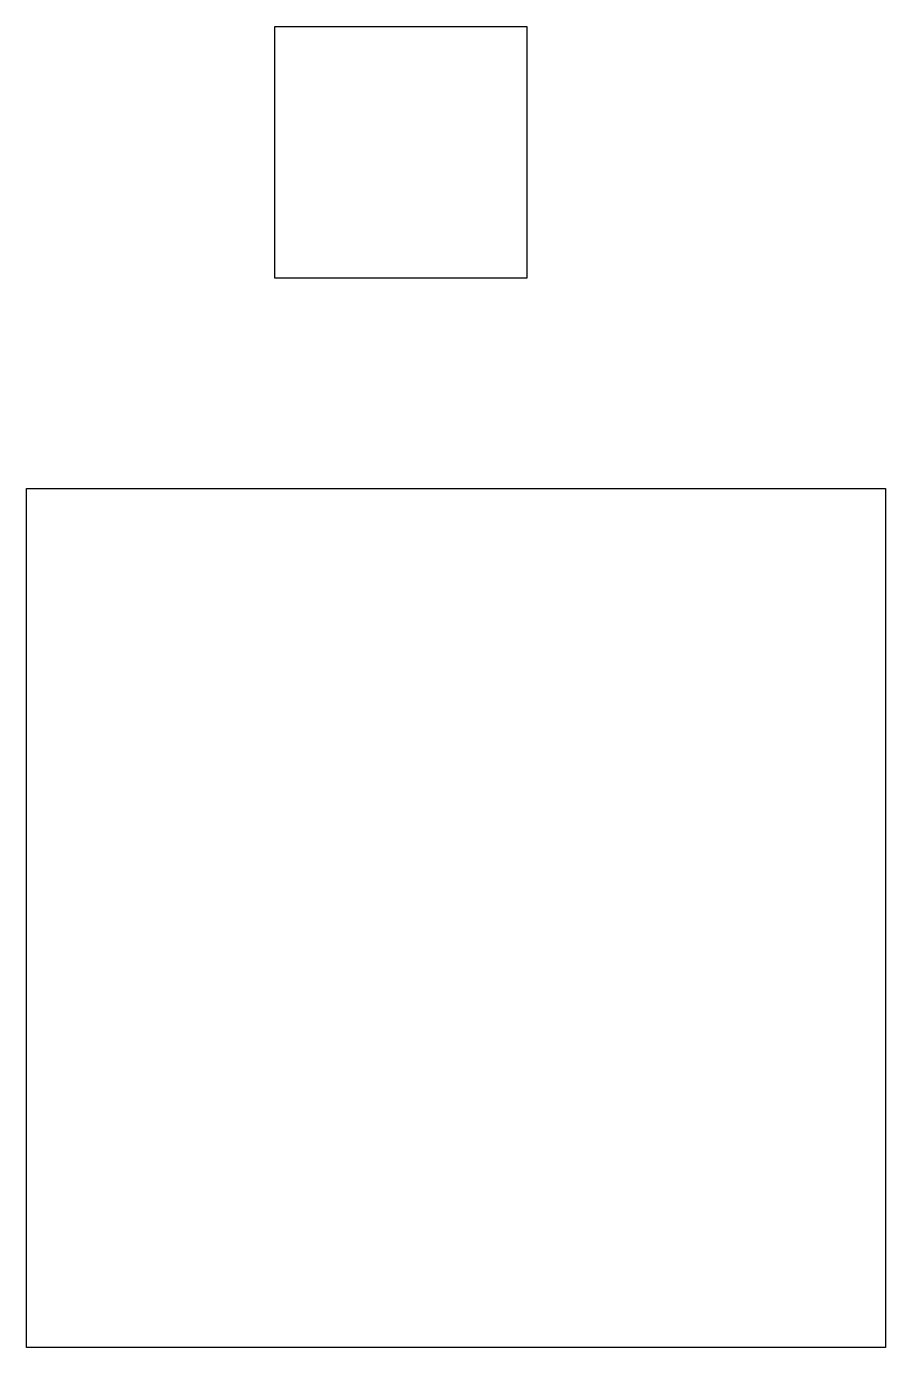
# Model space of a CAD drawing. Extents: x -26.8 to 17.1, y -20.5 to 47.1.
import ezdxf

# ---------------------------------------------------------------- set-up
doc = ezdxf.new("R2010")
doc.units = 0
doc.layers.add('LAYER1', color=7, linetype='CONTINUOUS')

msp = doc.modelspace()

# ---------------------------------------------------------------- linework, layer by layer
at = {"layer": 'LAYER1', "color": 173}
for p, q in [((-14.111, 47.096), (-1.235, 47.096)), ((-14.111, 34.219), (-14.111, 47.096)), ((-1.235, 47.096), (-1.235, 34.219)), ((-1.235, 34.219), (-14.111, 34.219)), ((-26.811, 23.46), (17.11, 23.46)), ((-26.811, -20.461), (-26.811, 23.46)), ((17.11, 23.46), (17.11, -20.461)), ((17.11, -20.461), (-26.811, -20.461))]:
    msp.add_line(p, q, dxfattribs=at)

doc.saveas('drawing.dxf')
